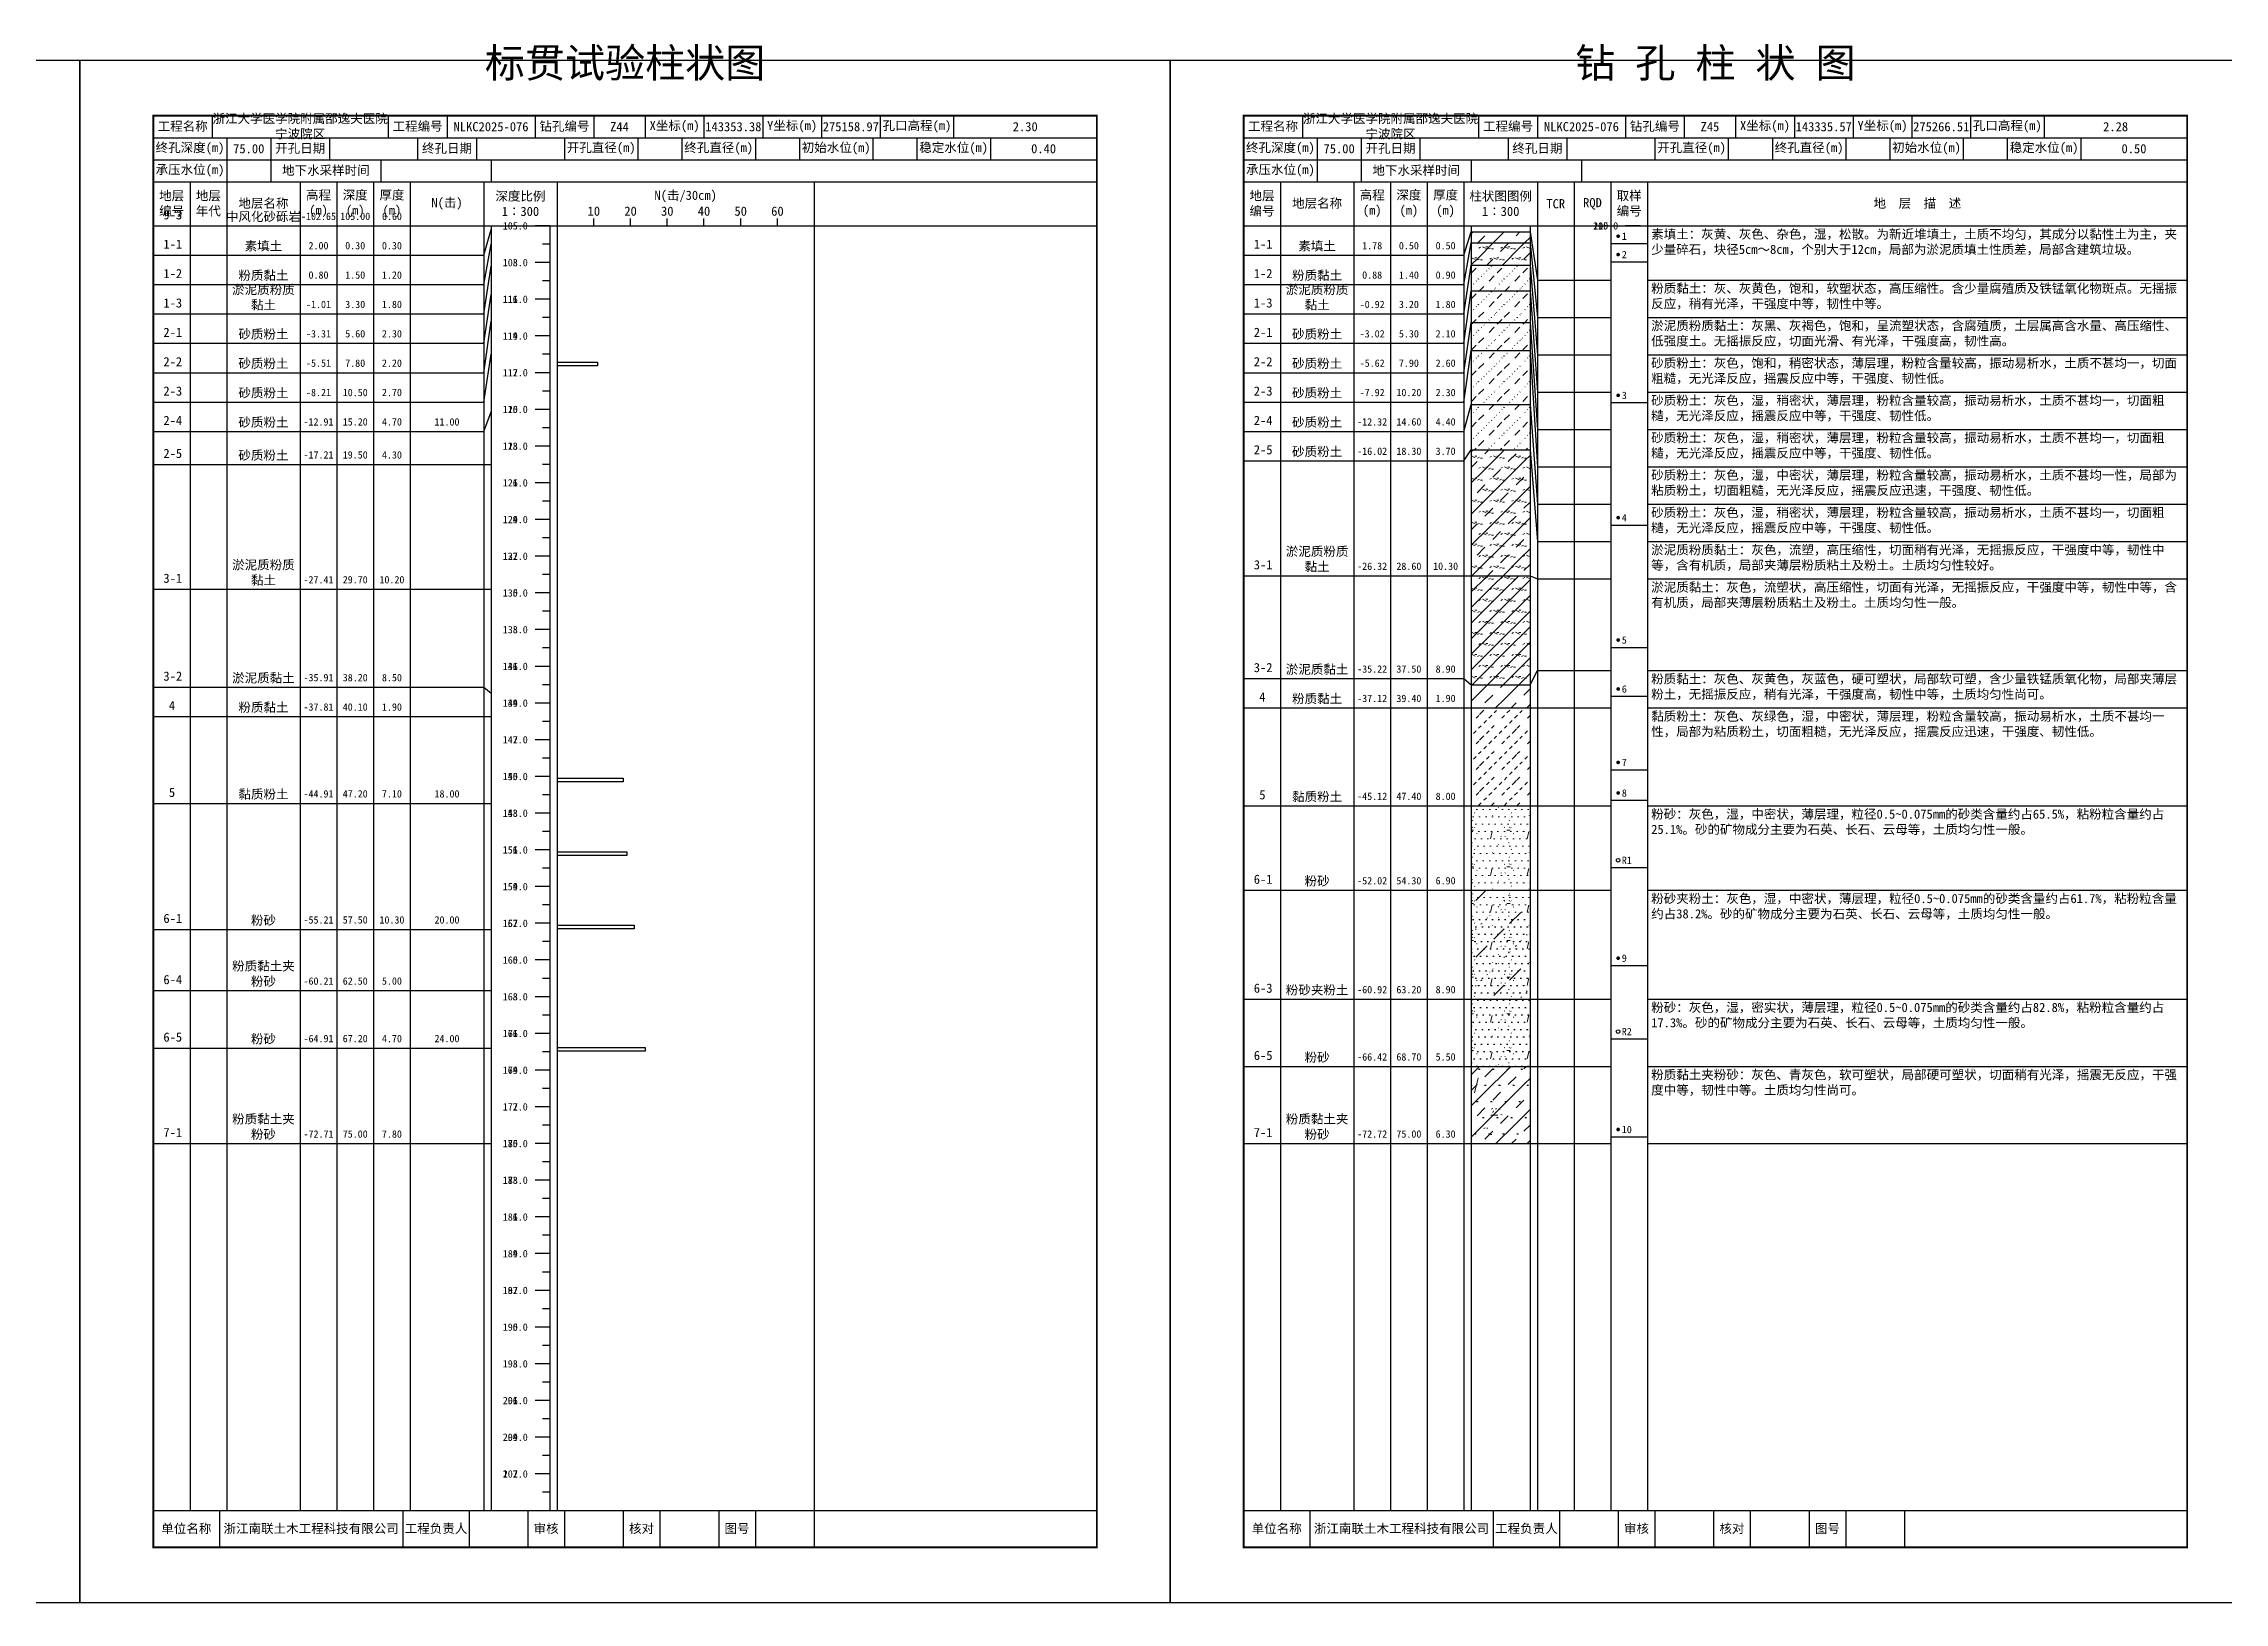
# Model space of a CAD drawing. Extents: x 297 to 65340, y 0 to 425.
# Drawn here: x 45431 to 46025, y 0 to 425 of the extents above; entities that cross this region are included whole.
import ezdxf
from ezdxf.enums import TextEntityAlignment as Align

# ---------------------------------------------------------------- set-up
doc = ezdxf.new("R2010")
doc.units = 0
doc.layers.get('0').update_dxf_attribs({"linetype": 'CONTINUOUS'})
doc.layers.add('FRAME', color=7, linetype='CONTINUOUS')
doc.layers.add('STRATUM', color=7, linetype='CONTINUOUS')
doc.layers.add('HATCH', color=7, linetype='CONTINUOUS', lineweight=13)
doc.styles.add('ST', font='')
doc.styles.get('ST').set_extended_font_data('SimSun')
pattern_1 = [(45, (0, 0), (-4.2426407, 4.2426407), [10, 0]), (45, (1.061, -3.182), (-2.12132034, 6.363961), [3, -3])]
pattern_2 = [(45, (0, 0), (-4.2426407, 4.2426407), [10, 0]), (45, (1.061, -3.182), (-2.12132034, 6.363961), [3, -3]), (26.565, (1.0741, -0.2536), (5.99982296, 5.99981224), [0.567, -12.849]), (0, (0.507, -0.2536), (0, 6), [0.567, -5.433]), (26.565, (-1.5813, 0), (5.99982296, 5.99981224), [0.567, -12.849]), (0, (-1.074, 0.2536), (0, 6), [0.567, -5.433]), (153.435, (0.5071, -0.2536), (-5.9998176, -5.36e-06), [1.134, -12.2826]), (26.565, (4.0741, 2.7464), (5.99982296, 5.99981224), [0.567, -12.849]), (0, (3.507, 2.7464), (0, 6), [0.567, -5.433]), (26.565, (1.4187, 3), (5.99982296, 5.99981224), [0.567, -12.849]), (0, (1.926, 3.2536), (0, 6), [0.567, -5.433]), (153.435, (3.5071, 2.7464), (-5.9998176, -5.36e-06), [1.134, -12.2826])]
pattern_3 = [(45.000006, (0, 0), (-7.3e-07, 6.99998237), [1.971956, -7.927535]), (45.000006, (2.813, 2.829), (-7.3e-07, 6.99998237), [1.99367, -7.905828]), (45.000006, (5.0675, 5.082), (-7.3e-07, 6.99998237), [1.813609, -8.085882]), (26.565052, (0, 3.5), (7.00000042, 7.00000017), [0.0965, -15.555976]), (36.869899, (0.7, 4.2), (6.999999835, 7.000000165), [0.197747, -34.802253]), (315.00001, (3.5, 6.976), (6.99998237, 1.2e-06), [0.033054, -9.866441]), (26.565052, (3.5, 0), (7.00000042, 7.00000017), [0.144749, -15.507727]), (26.565052, (4.2, 0.7), (7.00000042, 7.00000017), [0.10528, -15.547196]), (90.000004, (4.55, 1.05), (-7, -5e-07), [0.028767, -6.971233]), (26.565052, (4.9, 1.4), (7.00000042, 7.00000017), [0.091014, -31.213938]), (36.869899, (5.6, 2.1), (6.999999835, 7.000000165), [0.110692, -34.889308]), (45.000002, (6.3, 2.8), (-2.4e-07, 6.99998237), [0.109112, -9.790383]), (315.00001, (6.914, 3.548), (6.99998237, 1.2e-06), [0.033054, -9.866441]), (36.869898, (1.4, 4.9), (6.999999957, 7.000000043), [0.10224, -34.89776]), (53.130103, (2.1, 5.6), (13.999999763, 21.000000158), [0.134384, -34.865616]), (53.130103, (2.8, 6.3), (13.999999763, 21.000000158), [0.126246, -34.873754])]
pattern_4 = [(82.875, (-0.8346, -1.206), (0.00036925, 10.00017644), [0.08929, -80.53371]), (143.13, (-0.7336, -1.2818), (-29.99996427, 20.00005359), [0.12627, -49.87373]), (172.875, (-0.5564, -1.304), (-70.000245666, 9.99966033), [0.17857, -80.44443]), (206.565, (-0.378, -1.2147), (-9.99970493, -9.99968706), [0.19954, -22.16046]), (243.435, (-0.2887, -1.0363), (8.93e-06, -9.999696), [0.19954, -22.16146]), (255.964, (-0.1994, -0.679), (-0.00020004, -9.99950129), [0.36813, -40.86287]), (255.964, (0.1106, 0.561), (-0.00020004, -9.99950129), [1.27838, -39.95262]), (255.964, (0.179, 0.835), (-0.00020004, -9.99950129), [0.28235, -40.94865]), (216.87, (0.3694, 1.0892), (-9.99998214, -10.00001786), [0.12627, -49.87373]), (243.435, (0.2683, 1.0135), (8.93e-06, -9.999696), [0.19954, -22.16146]), (206.565, (0.548, 1.1785), (-9.99970493, -9.99968706), [0.19954, -22.16046]), (172.875, (0.725, 1.1563), (-70.000245666, 9.99966033), [0.17857, -80.44443]), (143.13, (0.826, 1.0806), (-29.99996427, 20.00005359), [0.12627, -49.87373]), (82.875, (0.815, 0.992), (0.00036925, 10.00017644), [0.08929, -80.53371]), (0, (-0.33, 0.34), (0, 10), [0.89286, -9.10714]), (0, (0.025, 0), (1, 2), [0, -1.75]), (0, (0, 0.025), (1, 2), [0, -1.75]), (0, (0, 0), (1, 2), [0, -1.75]), (0, (-0.025, 0), (1, 2), [0, -1.75]), (0, (0, -0.025), (1, 2), [0, -1.75])]

# ---------------------------------------------------------------- blocks, each defined once
blk = doc.blocks.new('SolidCircle')
at = {"const_width": 0.5}
blk.add_lwpolyline([(-0.25, 0, 1), (0.25, 0, 1)], format="xyb", close=True, dxfattribs=at)

msp = doc.modelspace()

# ---------------------------------------------------------------- hatches: boundary and pattern name
at = {"layer": 'HATCH'}
h = msp.add_hatch(dxfattribs=at)
h.set_pattern_fill('FZNT', color=256, style=0)
h.set_pattern_definition(pattern_1)
h.paths.add_polyline_path([(45836, 373.33), (45820, 373.33), (45820, 370.33), (45836, 370.33)])
h = msp.add_hatch(dxfattribs=at)
h.set_pattern_fill('YNFNT', color=256, style=0)
h.set_pattern_definition(pattern_2)
h.paths.add_polyline_path([(45836, 370.33), (45820, 370.33), (45820, 364.33), (45836, 364.33)])
h = msp.add_hatch(dxfattribs=at)
h.set_pattern_fill('SZFT', color=256, style=0)
h.set_pattern_definition(pattern_3)
h.paths.add_polyline_path([(45836, 364.33), (45820, 364.33), (45820, 357.33), (45836, 357.33)])
h = msp.add_hatch(dxfattribs=at)
h.set_pattern_fill('SZFT', color=256, style=0)
h.set_pattern_definition(pattern_3)
h.paths.add_polyline_path([(45836, 357.33), (45820, 357.33), (45820, 348.67), (45836, 348.67)])
h = msp.add_hatch(dxfattribs=at)
h.set_pattern_fill('SZFT', color=256, style=0)
h.set_pattern_definition(pattern_3)
h.paths.add_polyline_path([(45836, 348.67), (45820, 348.67), (45820, 341), (45836, 341)])
h = msp.add_hatch(dxfattribs=at)
h.set_pattern_fill('SZFT', color=256, style=0)
h.set_pattern_definition(pattern_3)
h.paths.add_polyline_path([(45836, 341), (45820, 341), (45820, 326.33), (45836, 326.33)])
h = msp.add_hatch(dxfattribs=at)
h.set_pattern_fill('SZFT', color=256, style=0)
h.set_pattern_definition(pattern_3)
h.paths.add_polyline_path([(45836, 326.33), (45820, 326.33), (45820, 314), (45836, 314)])
h = msp.add_hatch(dxfattribs=at)
h.set_pattern_fill('YNFNT', color=256, style=0)
h.set_pattern_definition(pattern_2)
h.paths.add_polyline_path([(45836, 314), (45820, 314), (45820, 279.67), (45836, 279.67)])
h = msp.add_hatch(dxfattribs=at)
h.set_pattern_fill('YNNT', color=256, style=0)
h.set_pattern_definition([(45, (0, 0), (-2.12132034, 2.12132034), [10, 0]), (26.565, (1.0741, -0.2536), (5.99982296, 5.99981224), [0.567, -12.849]), (0, (0.507, -0.2536), (0, 6), [0.567, -5.433]), (26.565, (-1.5813, 0), (5.99982296, 5.99981224), [0.567, -12.849]), (0, (-1.074, 0.2536), (0, 6), [0.567, -5.433]), (153.435, (0.5071, -0.2536), (-5.9998176, -5.36e-06), [1.134, -12.2826]), (26.565, (4.0741, 2.7464), (5.99982296, 5.99981224), [0.567, -12.849]), (0, (3.507, 2.7464), (0, 6), [0.567, -5.433]), (26.565, (1.4187, 3), (5.99982296, 5.99981224), [0.567, -12.849]), (0, (1.926, 3.2536), (0, 6), [0.567, -5.433]), (153.435, (3.5071, 2.7464), (-5.9998176, -5.36e-06), [1.134, -12.2826])])
h.paths.add_polyline_path([(45836, 279.67), (45820, 279.67), (45820, 250), (45836, 250)])
h = msp.add_hatch(dxfattribs=at)
h.set_pattern_fill('FZNT', color=256, style=0)
h.set_pattern_definition(pattern_1)
h.paths.add_polyline_path([(45836, 250), (45820, 250), (45820, 243.67), (45836, 243.67)])
h = msp.add_hatch(dxfattribs=at)
h.set_pattern_fill('NZFT', color=256, style=0)
h.set_pattern_definition([(45.000005, (0, 0), (-6e-07, 6.99998237), [0.947297, -8.952198]), (45.000005, (1.4, 1.4), (-6e-07, 6.99998237), [0.986898, -8.912597]), (45.000005, (2.8, 2.8), (-6e-07, 6.99998237), [1.060182, -8.839313]), (45.000005, (4.2, 4.2), (-6e-07, 6.99998237), [0.949178, -8.950318]), (45.000005, (5.6, 5.6), (-6e-07, 6.99998237), [1.036501, -8.862994]), (45.000005, (3.5, 0), (-6e-07, 6.99998237), [1.013348, -8.886147]), (45.000005, (4.9, 1.4), (-6e-07, 6.99998237), [1.078956, -12.120371]), (45.000005, (6.3, 2.8), (-6e-07, 6.99998237), [0.998824, -8.900671]), (45.000003, (0.7, 4.2), (-3.7e-07, 6.99998237), [1.05533, -8.844165]), (45.000003, (2.1, 5.6), (-3.7e-07, 6.99998237), [1.036501, -8.862994])])
h.paths.add_polyline_path([(45836, 243.67), (45820, 243.67), (45820, 217), (45836, 217)])
h = msp.add_hatch(dxfattribs=at)
h.set_pattern_fill('FS', color=256, style=0)
h.set_pattern_definition(pattern_4)
h.paths.add_polyline_path([(45836, 217), (45820, 217), (45820, 194), (45836, 194)])
h = msp.add_hatch(dxfattribs=at)
h.set_pattern_fill('FS', color=256, style=0)
h.set_pattern_definition(pattern_4)
h.paths.add_polyline_path([(45836, 194), (45820, 194), (45820, 164.33), (45836, 164.33)])
h = msp.add_hatch(dxfattribs=at)
h.set_pattern_fill('SZFT', color=256, scale=2.2, style=0)
h.set_pattern_definition([(45.000006, (0, 0), (-1.6e-06, 15.3999612), [4.338303, -17.440577]), (45.000006, (6.188, 6.223), (-1.6e-06, 15.3999612), [4.386074, -17.3928216]), (45.000006, (11.148, 11.181), (-1.6e-06, 15.3999612), [3.98994, -17.7889404]), (26.565052, (0, 7.7), (15.4000009, 15.4000004), [0.2123, -34.223147]), (36.869899, (1.54, 9.24), (15.39999964, 15.40000036), [0.4350434, -76.5649566]), (315.00001, (7.7, 15.347), (15.3999612, 2.7e-06), [0.072719, -21.70617]), (26.565052, (7.7, 0), (15.4000009, 15.4000004), [0.318448, -34.1169994]), (26.565052, (9.24, 1.54), (15.4000009, 15.4000004), [0.231616, -34.203831]), (90.000004, (10.01, 2.31), (-15.4, -1e-06), [0.0632874, -15.3367126]), (26.565052, (10.78, 3.08), (15.4000009, 15.4000004), [0.200231, -68.670664]), (36.869899, (12.32, 4.62), (15.39999964, 15.40000036), [0.2435224, -76.7564776]), (45.000002, (13.86, 6.16), (-5e-07, 15.3999612), [0.2400464, -21.5388426]), (315.00001, (15.211, 7.805), (15.3999612, 2.7e-06), [0.072719, -21.70617]), (36.869898, (3.08, 10.78), (15.3999999, 15.4000001), [0.224928, -76.775072]), (53.130103, (4.62, 12.32), (30.79999948, 46.20000035), [0.295645, -76.704355]), (53.130103, (6.16, 13.86), (30.79999948, 46.20000035), [0.277741, -76.722259])])
h.paths.add_polyline_path([(45836, 194), (45820, 194), (45820, 164.33), (45836, 164.33)])
h = msp.add_hatch(dxfattribs=at)
h.set_pattern_fill('FS', color=256, style=0)
h.set_pattern_definition(pattern_4)
h.paths.add_polyline_path([(45836, 164.33), (45820, 164.33), (45820, 146), (45836, 146)])
h = msp.add_hatch(dxfattribs=at)
h.set_pattern_fill('FZNT', color=256, style=0)
h.set_pattern_definition(pattern_1)
h.paths.add_polyline_path([(45836, 146), (45820, 146), (45820, 125), (45836, 125)])
h = msp.add_hatch(dxfattribs=at)
h.set_pattern_fill('FS', color=256, scale=2.2, style=0)
h.set_pattern_definition([(82.875, (-1.8361, -2.6533), (0.00081235, 22.00038817), [0.196438, -177.174162]), (143.13, (-1.614, -2.82), (-65.9999214, 44.0001179), [0.277794, -109.722206]), (172.875, (-1.224, -2.8687), (-154.00054047, 21.99925272), [0.392854, -176.977746]), (206.565, (-0.831, -2.672), (-21.9993508, -21.9993115), [0.438988, -48.753012]), (243.435, (-0.635, -2.28), (1.96e-05, -21.9993312), [0.438988, -48.755212]), (255.964, (-0.4387, -1.494), (-0.0004401, -21.9989028), [0.809886, -89.898314]), (255.964, (0.2434, 1.2344), (-0.0004401, -21.9989028), [2.812436, -87.895764]), (255.964, (0.394, 1.837), (-0.0004401, -21.9989028), [0.62117, -90.08703]), (216.87, (0.8126, 2.3963), (-21.9999607, -22.0000393), [0.277794, -109.722206]), (243.435, (0.59, 2.23), (1.96e-05, -21.9993312), [0.438988, -48.755212]), (206.565, (1.205, 2.593), (-21.9993508, -21.9993115), [0.438988, -48.753012]), (172.875, (1.595, 2.544), (-154.00054047, 21.99925272), [0.392854, -176.977746]), (143.13, (1.8173, 2.3772), (-65.9999214, 44.0001179), [0.277794, -109.722206]), (82.875, (1.793, 2.1823), (0.00081235, 22.00038817), [0.196438, -177.174162]), (0, (-0.725, 0.748), (0, 22), [1.964292, -20.035708]), (0, (0.055, 0), (2.2, 4.4), [0, -3.85]), (0, (0, 0.055), (2.2, 4.4), [0, -3.85]), (0, (0, 0), (2.2, 4.4), [0, -3.85]), (0, (-0.055, 0), (2.2, 4.4), [0, -3.85]), (0, (0, -0.055), (2.2, 4.4), [0, -3.85])])
h.paths.add_polyline_path([(45836, 146), (45820, 146), (45820, 125), (45836, 125)])

# ---------------------------------------------------------------- linework, layer by layer
at = {"layer": 'FRAME', "color": 245, "linetype": 'Continuous'}
for points in [[(45144, 0), (45441, 0), (45441, 420), (45144, 420)], [(45441, 0), (45738, 0), (45738, 420), (45441, 420)], [(45738, 0), (46035, 0), (46035, 420), (45738, 420)]]:
    msp.add_lwpolyline(points, close=True, dxfattribs=at)
at = {"layer": 'FRAME', "linetype": 'Continuous', "const_width": 0.5}
for points in [[(45461, 15), (45718, 15), (45718, 405), (45461, 405)], [(45758, 15), (46015, 15), (46015, 405), (45758, 405)]]:
    msp.add_lwpolyline(points, close=True, dxfattribs=at)
at = {"layer": 'FRAME', "color": 0, "linetype": 'Continuous'}
for points in [[(45477, 405), (45477, 399)], [(45525, 405), (45525, 399)], [(45541, 405), (45541, 399)], [(45565, 405), (45565, 399)], [(45581, 405), (45581, 399)], [(45595, 405), (45595, 399)], [(45611, 405), (45611, 399)], [(45627, 405), (45627, 399)], [(45643, 405), (45643, 399)], [(45659, 405), (45659, 399)], [(45679, 405), (45679, 399)], [(45718, 405), (45718, 399)], [(45774, 405), (45774, 399)], [(45822, 405), (45822, 399)], [(45838, 405), (45838, 399)], [(45862, 405), (45862, 399)], [(45878, 405), (45878, 399)], [(45892, 405), (45892, 399)], [(45908, 405), (45908, 399)], [(45924, 405), (45924, 399)], [(45940, 405), (45940, 399)], [(45956, 405), (45956, 399)], [(45976, 405), (45976, 399)], [(46015, 405), (46015, 399)], [(45461, 399), (45718, 399)], [(45481, 399), (45481, 393)], [(45493, 399), (45493, 393)], [(45509, 399), (45509, 393)], [(45533, 399), (45533, 393)], [(45549, 399), (45549, 393)], [(45573, 399), (45573, 393)], [(45593, 399), (45593, 393)], [(45605, 399), (45605, 393)], [(45625, 399), (45625, 393)], [(45637, 399), (45637, 393)], [(45657, 399), (45657, 393)], [(45669, 399), (45669, 393)], [(45689, 399), (45689, 393)], [(45718, 399), (45718, 393)], [(45758, 399), (46015, 399)], [(45778, 399), (45778, 393)], [(45790, 399), (45790, 393)], [(45806, 399), (45806, 393)], [(45830, 399), (45830, 393)], [(45846, 399), (45846, 393)], [(45870, 399), (45870, 393)], [(45890, 399), (45890, 393)], [(45902, 399), (45902, 393)], [(45922, 399), (45922, 393)], [(45934, 399), (45934, 393)], [(45954, 399), (45954, 393)], [(45966, 399), (45966, 393)], [(45986, 399), (45986, 393)], [(46015, 399), (46015, 393)], [(45461, 393), (45718, 393)], [(45481, 393), (45481, 387)], [(45493, 393), (45493, 387)], [(45523, 393), (45523, 387)], [(45553, 393), (45553, 387)], [(45758, 393), (46015, 393)], [(45778, 393), (45778, 387)], [(45790, 393), (45790, 387)], [(45820, 393), (45820, 387)], [(45850, 393), (45850, 387)], [(45461, 387), (45718, 387)], [(45471, 387), (45471, 25)], [(45481, 387), (45481, 25)], [(45501, 387), (45501, 25)], [(45511, 387), (45511, 25)], [(45521, 387), (45521, 25)], [(45531, 387), (45531, 25)], [(45551, 387), (45551, 25)], [(45571, 387), (45571, 25)], [(45641, 387), (45641, 25)], [(45758, 387), (46015, 387)], [(45768, 387), (45768, 25)], [(45788, 387), (45788, 25)], [(45798, 387), (45798, 25)], [(45808, 387), (45808, 25)], [(45818, 387), (45818, 25)], [(45838, 387), (45838, 25)], [(45848, 387), (45848, 25)], [(45858, 387), (45858, 25)], [(45868, 387), (45868, 25)], [(46015, 387), (46015, 25)], [(45461, 375), (45718, 375)], [(45553, 375), (45553, 25)], [(45569, 375), (45569, 25)], [(45581, 375), (45581, 377)], [(45591, 375), (45591, 377)], [(45601, 375), (45601, 377)], [(45611, 375), (45611, 377)], [(45621, 375), (45621, 377)], [(45631, 375), (45631, 377)], [(45758, 375), (46015, 375)], [(45820, 375), (45820, 25)], [(45836, 375), (45836, 25)], [(45461, 25), (45718, 25)], [(45479, 25), (45479, 15)], [(45529, 25), (45529, 15)], [(45547, 25), (45547, 15)], [(45563, 25), (45563, 15)], [(45573, 25), (45573, 15)], [(45589, 25), (45589, 15)], [(45599, 25), (45599, 15)], [(45615, 25), (45615, 15)], [(45625, 25), (45625, 15)], [(45641, 25), (45641, 15)], [(45758, 25), (46015, 25)], [(45776, 25), (45776, 15)], [(45826, 25), (45826, 15)], [(45844, 25), (45844, 15)], [(45860, 25), (45860, 15)], [(45870, 25), (45870, 15)], [(45886, 25), (45886, 15)], [(45896, 25), (45896, 15)], [(45912, 25), (45912, 15)], [(45922, 25), (45922, 15)], [(45938, 25), (45938, 15)]]:
    msp.add_lwpolyline(points, dxfattribs=at)
at = {"layer": 'STRATUM', "linetype": 'Continuous'}
for points in [[(45461, 375), (45471, 375)], [(45471, 375), (45481, 375)], [(45481, 375), (45501, 375)], [(45501, 375), (45511, 375)], [(45511, 375), (45521, 375)], [(45521, 375), (45531, 375)], [(45531, 375), (45551, 375)], [(45551, 375), (45553, 375)], [(45569, 375), (45565, 375)], [(45866, 375), (45862, 375)], [(45866, 375), (45862, 375)], [(45551, 367), (45553, 374)], [(45551, 359), (45553, 370)], [(45569, 370), (45567, 370)], [(45569, 370), (45567, 370)], [(45818, 367), (45820, 373.33), (45836, 373.33), (45838, 360.23)], [(45818, 359), (45820, 370.33), (45836, 370.33), (45838, 350.06)], [(45858, 370.17), (45868, 370.17)], [(45461, 367), (45471, 367)], [(45471, 367), (45481, 367)], [(45481, 367), (45501, 367)], [(45501, 367), (45511, 367)], [(45511, 367), (45521, 367)], [(45521, 367), (45531, 367)], [(45531, 367), (45551, 367)], [(45551, 351), (45553, 364)], [(45569, 365), (45565, 365)], [(45569, 365), (45565, 365)], [(45758, 367), (45768, 367)], [(45768, 367), (45788, 367)], [(45788, 367), (45798, 367)], [(45798, 367), (45808, 367)], [(45808, 367), (45818, 367)], [(45818, 351), (45820, 364.33), (45836, 364.33), (45838, 339.88)], [(45858, 365.17), (45868, 365.17)], [(45461, 359), (45471, 359)], [(45471, 359), (45481, 359)], [(45481, 359), (45501, 359)], [(45501, 359), (45511, 359)], [(45511, 359), (45521, 359)], [(45521, 359), (45531, 359)], [(45531, 359), (45551, 359)], [(45569, 360), (45567, 360)], [(45569, 360), (45567, 360)], [(45758, 359), (45768, 359)], [(45768, 359), (45788, 359)], [(45788, 359), (45798, 359)], [(45798, 359), (45808, 359)], [(45808, 359), (45818, 359)], [(45818, 343), (45820, 357.33), (45836, 357.33), (45838, 329.7)], [(45838, 360.23), (45848, 360.23)], [(45848, 360.23), (45858, 360.23)], [(45868, 360.23), (46015, 360.23)], [(45461, 351), (45471, 351)], [(45471, 351), (45481, 351)], [(45481, 351), (45501, 351)], [(45501, 351), (45511, 351)], [(45511, 351), (45521, 351)], [(45521, 351), (45531, 351)], [(45531, 351), (45551, 351)], [(45551, 343), (45553, 356.33)], [(45569, 355), (45565, 355)], [(45569, 355), (45565, 355)], [(45758, 351), (45768, 351)], [(45768, 351), (45788, 351)], [(45788, 351), (45798, 351)], [(45798, 351), (45808, 351)], [(45808, 351), (45818, 351)], [(45551, 335), (45553, 349)], [(45569, 345), (45565, 345)], [(45569, 345), (45565, 345)], [(45569, 350), (45567, 350)], [(45569, 350), (45567, 350)], [(45818, 335), (45820, 348.67), (45836, 348.67), (45838, 319.53)], [(45838, 350.06), (45848, 350.06)], [(45848, 350.06), (45858, 350.06)], [(45868, 350.06), (46015, 350.06)], [(45461, 343), (45471, 343)], [(45471, 343), (45481, 343)], [(45481, 343), (45501, 343)], [(45501, 343), (45511, 343)], [(45511, 343), (45521, 343)], [(45521, 343), (45531, 343)], [(45531, 343), (45551, 343)], [(45551, 327), (45553, 340)], [(45569, 340), (45567, 340)], [(45569, 340), (45567, 340)], [(45758, 343), (45768, 343)], [(45768, 343), (45788, 343)], [(45788, 343), (45798, 343)], [(45798, 343), (45808, 343)], [(45808, 343), (45818, 343)], [(45818, 327), (45820, 341), (45836, 341), (45838, 309.35)], [(45838, 339.88), (45848, 339.88)], [(45848, 339.88), (45858, 339.88)], [(45868, 339.88), (46015, 339.88)], [(45461, 335), (45471, 335)], [(45471, 335), (45481, 335)], [(45481, 335), (45501, 335)], [(45501, 335), (45511, 335)], [(45511, 335), (45521, 335)], [(45521, 335), (45531, 335)], [(45531, 335), (45551, 335)], [(45569, 335), (45565, 335)], [(45569, 335), (45565, 335)], [(45571, 337.83), (45582, 337.83), (45582, 336.83), (45571, 336.83)], [(45758, 335), (45768, 335)], [(45768, 335), (45788, 335)], [(45788, 335), (45798, 335)], [(45798, 335), (45808, 335)], [(45808, 335), (45818, 335)], [(45461, 327), (45471, 327)], [(45471, 327), (45481, 327)], [(45481, 327), (45501, 327)], [(45501, 327), (45511, 327)], [(45511, 327), (45521, 327)], [(45521, 327), (45531, 327)], [(45531, 327), (45551, 327)], [(45569, 330), (45567, 330)], [(45569, 330), (45567, 330)], [(45758, 327), (45768, 327)], [(45768, 327), (45788, 327)], [(45788, 327), (45798, 327)], [(45798, 327), (45808, 327)], [(45808, 327), (45818, 327)], [(45838, 329.7), (45848, 329.7)], [(45848, 329.7), (45858, 329.7)], [(45858, 326.83), (45868, 326.83)], [(45868, 329.7), (46015, 329.7)], [(45551, 319), (45553, 324.33)], [(45569, 325), (45565, 325)], [(45569, 325), (45565, 325)], [(45818, 319), (45820, 326.33), (45836, 326.33), (45838, 299.17)], [(45461, 319), (45471, 319)], [(45471, 319), (45481, 319)], [(45481, 319), (45501, 319)], [(45501, 319), (45511, 319)], [(45511, 319), (45521, 319)], [(45521, 319), (45531, 319)], [(45531, 319), (45551, 319)], [(45569, 315), (45565, 315)], [(45569, 315), (45565, 315)], [(45569, 320), (45567, 320)], [(45569, 320), (45567, 320)], [(45758, 319), (45768, 319)], [(45768, 319), (45788, 319)], [(45788, 319), (45798, 319)], [(45798, 319), (45808, 319)], [(45808, 319), (45818, 319)], [(45838, 319.53), (45848, 319.53)], [(45848, 319.53), (45858, 319.53)], [(45868, 319.53), (46015, 319.53)], [(45461, 310), (45471, 310)], [(45471, 310), (45481, 310)], [(45481, 310), (45501, 310)], [(45501, 310), (45511, 310)], [(45511, 310), (45521, 310)], [(45521, 310), (45531, 310)], [(45531, 310), (45551, 310)], [(45551, 310), (45553, 310)], [(45569, 310), (45567, 310)], [(45569, 310), (45567, 310)], [(45758, 311), (45768, 311)], [(45768, 311), (45788, 311)], [(45788, 311), (45798, 311)], [(45798, 311), (45808, 311)], [(45808, 311), (45818, 311)], [(45818, 311), (45820, 314), (45836, 314), (45838, 289)], [(45838, 309.35), (45848, 309.35)], [(45848, 309.35), (45858, 309.35)], [(45868, 309.35), (46015, 309.35)], [(45569, 305), (45565, 305)], [(45569, 305), (45565, 305)], [(45569, 300), (45567, 300)], [(45569, 300), (45567, 300)], [(45838, 299.17), (45848, 299.17)], [(45848, 299.17), (45858, 299.17)], [(45868, 299.17), (46015, 299.17)], [(45569, 295), (45565, 295)], [(45569, 295), (45565, 295)], [(45858, 293.5), (45868, 293.5)], [(45569, 290), (45567, 290)], [(45569, 290), (45567, 290)], [(45838, 289), (45848, 289)], [(45848, 289), (45858, 289)], [(45868, 289), (46015, 289)], [(45569, 285), (45565, 285)], [(45569, 285), (45565, 285)], [(45569, 280), (45567, 280)], [(45569, 280), (45567, 280)], [(45758, 279.67), (45768, 279.67)], [(45768, 279.67), (45788, 279.67)], [(45788, 279.67), (45798, 279.67)], [(45798, 279.67), (45808, 279.67)], [(45808, 279.67), (45818, 279.67)], [(45818, 279.67), (45820, 279.67), (45836, 279.67), (45838, 278.82)], [(45461, 276), (45471, 276)], [(45471, 276), (45481, 276)], [(45481, 276), (45501, 276)], [(45501, 276), (45511, 276)], [(45511, 276), (45521, 276)], [(45521, 276), (45531, 276)], [(45531, 276), (45551, 276)], [(45551, 276), (45553, 276)], [(45569, 275), (45565, 275)], [(45569, 275), (45565, 275)], [(45838, 278.82), (45848, 278.82)], [(45848, 278.82), (45858, 278.82)], [(45868, 278.82), (46015, 278.82)], [(45569, 270), (45567, 270)], [(45569, 270), (45567, 270)], [(45569, 265), (45565, 265)], [(45569, 265), (45565, 265)], [(45569, 260), (45567, 260)], [(45569, 260), (45567, 260)], [(45858, 260.17), (45868, 260.17)], [(45569, 255), (45565, 255)], [(45569, 255), (45565, 255)], [(45569, 250), (45567, 250)], [(45569, 250), (45567, 250)], [(45758, 251.67), (45768, 251.67)], [(45768, 251.67), (45788, 251.67)], [(45788, 251.67), (45798, 251.67)], [(45798, 251.67), (45808, 251.67)], [(45808, 251.67), (45818, 251.67)], [(45818, 251.67), (45820, 250), (45836, 250), (45838, 253.84)], [(45838, 253.84), (45848, 253.84)], [(45848, 253.84), (45858, 253.84)], [(45868, 253.84), (46015, 253.84)], [(45461, 249.33), (45471, 249.33)], [(45471, 249.33), (45481, 249.33)], [(45481, 249.33), (45501, 249.33)], [(45501, 249.33), (45511, 249.33)], [(45511, 249.33), (45521, 249.33)], [(45521, 249.33), (45531, 249.33)], [(45531, 249.33), (45551, 249.33)], [(45551, 249.33), (45553, 247.67)], [(45569, 245), (45565, 245)], [(45569, 245), (45565, 245)], [(45758, 243.67), (45768, 243.67)], [(45768, 243.67), (45788, 243.67)], [(45788, 243.67), (45798, 243.67)], [(45798, 243.67), (45808, 243.67)], [(45808, 243.67), (45818, 243.67)], [(45818, 243.67), (45820, 243.67), (45836, 243.67), (45838, 243.67)], [(45838, 243.67), (45848, 243.67)], [(45848, 243.67), (45858, 243.67)], [(45858, 246.83), (45868, 246.83)], [(45868, 243.67), (46015, 243.67)], [(45461, 241.33), (45471, 241.33)], [(45471, 241.33), (45481, 241.33)], [(45481, 241.33), (45501, 241.33)], [(45501, 241.33), (45511, 241.33)], [(45511, 241.33), (45521, 241.33)], [(45521, 241.33), (45531, 241.33)], [(45531, 241.33), (45551, 241.33)], [(45551, 241.33), (45553, 241.33)], [(45569, 240), (45567, 240)], [(45569, 240), (45567, 240)], [(45569, 235), (45565, 235)], [(45569, 235), (45565, 235)], [(45569, 230), (45567, 230)], [(45569, 230), (45567, 230)], [(45858, 226.83), (45868, 226.83)], [(45569, 225), (45565, 225)], [(45569, 225), (45565, 225)], [(45569, 220), (45567, 220)], [(45569, 220), (45567, 220)], [(45571, 224.5), (45589, 224.5), (45589, 223.5), (45571, 223.5)], [(45461, 217.67), (45471, 217.67)], [(45471, 217.67), (45481, 217.67)], [(45481, 217.67), (45501, 217.67)], [(45501, 217.67), (45511, 217.67)], [(45511, 217.67), (45521, 217.67)], [(45521, 217.67), (45531, 217.67)], [(45531, 217.67), (45551, 217.67)], [(45551, 217.67), (45553, 217.67)], [(45569, 215), (45565, 215)], [(45569, 215), (45565, 215)], [(45758, 217), (45768, 217)], [(45768, 217), (45788, 217)], [(45788, 217), (45798, 217)], [(45798, 217), (45808, 217)], [(45808, 217), (45818, 217)], [(45818, 217), (45820, 217), (45836, 217), (45838, 217)], [(45838, 217), (45848, 217)], [(45848, 217), (45858, 217)], [(45858, 218.5), (45868, 218.5)], [(45868, 217), (46015, 217)], [(45569, 210), (45567, 210)], [(45569, 210), (45567, 210)], [(45569, 205), (45565, 205)], [(45569, 205), (45565, 205)], [(45571, 204.5), (45590, 204.5), (45590, 203.5), (45571, 203.5)], [(45569, 200), (45567, 200)], [(45569, 200), (45567, 200)], [(45858, 200.17), (45868, 200.17)], [(45569, 195), (45565, 195)], [(45569, 195), (45565, 195)], [(45758, 194), (45768, 194)], [(45768, 194), (45788, 194)], [(45788, 194), (45798, 194)], [(45798, 194), (45808, 194)], [(45808, 194), (45818, 194)], [(45818, 194), (45820, 194), (45836, 194), (45838, 194)], [(45838, 194), (45848, 194)], [(45848, 194), (45858, 194)], [(45868, 194), (46015, 194)], [(45569, 185), (45565, 185)], [(45569, 185), (45565, 185)], [(45569, 190), (45567, 190)], [(45569, 190), (45567, 190)], [(45571, 184.5), (45592, 184.5), (45592, 183.5), (45571, 183.5)], [(45461, 183.33), (45471, 183.33)], [(45471, 183.33), (45481, 183.33)], [(45481, 183.33), (45501, 183.33)], [(45501, 183.33), (45511, 183.33)], [(45511, 183.33), (45521, 183.33)], [(45521, 183.33), (45531, 183.33)], [(45531, 183.33), (45551, 183.33)], [(45551, 183.33), (45553, 183.33)], [(45569, 180), (45567, 180)], [(45569, 180), (45567, 180)], [(45569, 175), (45565, 175)], [(45569, 175), (45565, 175)], [(45858, 173.5), (45868, 173.5)], [(45461, 166.67), (45471, 166.67)], [(45471, 166.67), (45481, 166.67)], [(45481, 166.67), (45501, 166.67)], [(45501, 166.67), (45511, 166.67)], [(45511, 166.67), (45521, 166.67)], [(45521, 166.67), (45531, 166.67)], [(45531, 166.67), (45551, 166.67)], [(45551, 166.67), (45553, 166.67)], [(45569, 170), (45567, 170)], [(45569, 170), (45567, 170)], [(45569, 165), (45565, 165)], [(45569, 165), (45565, 165)], [(45758, 164.33), (45768, 164.33)], [(45768, 164.33), (45788, 164.33)], [(45788, 164.33), (45798, 164.33)], [(45798, 164.33), (45808, 164.33)], [(45808, 164.33), (45818, 164.33)], [(45818, 164.33), (45820, 164.33), (45836, 164.33), (45838, 164.33)], [(45838, 164.33), (45848, 164.33)], [(45848, 164.33), (45858, 164.33)], [(45868, 164.33), (46015, 164.33)], [(45569, 155), (45565, 155)], [(45569, 155), (45565, 155)], [(45569, 160), (45567, 160)], [(45569, 160), (45567, 160)], [(45461, 151), (45471, 151)], [(45471, 151), (45481, 151)], [(45481, 151), (45501, 151)], [(45501, 151), (45511, 151)], [(45511, 151), (45521, 151)], [(45521, 151), (45531, 151)], [(45531, 151), (45551, 151)], [(45551, 151), (45553, 151)], [(45569, 150), (45567, 150)], [(45569, 150), (45567, 150)], [(45571, 151.17), (45595, 151.17), (45595, 150.17), (45571, 150.17)], [(45858, 153.5), (45868, 153.5)], [(45569, 145), (45565, 145)], [(45569, 145), (45565, 145)], [(45758, 146), (45768, 146)], [(45768, 146), (45788, 146)], [(45788, 146), (45798, 146)], [(45798, 146), (45808, 146)], [(45808, 146), (45818, 146)], [(45818, 146), (45820, 146), (45836, 146), (45838, 146)], [(45838, 146), (45848, 146)], [(45848, 146), (45858, 146)], [(45868, 146), (46015, 146)], [(45569, 140), (45567, 140)], [(45569, 140), (45567, 140)], [(45569, 135), (45565, 135)], [(45569, 135), (45565, 135)], [(45461, 125), (45471, 125)], [(45471, 125), (45481, 125)], [(45481, 125), (45501, 125)], [(45501, 125), (45511, 125)], [(45511, 125), (45521, 125)], [(45521, 125), (45531, 125)], [(45531, 125), (45551, 125)], [(45551, 125), (45553, 125)], [(45569, 125), (45565, 125)], [(45569, 125), (45565, 125)], [(45569, 130), (45567, 130)], [(45569, 130), (45567, 130)], [(45758, 125), (45768, 125)], [(45768, 125), (45788, 125)], [(45788, 125), (45798, 125)], [(45798, 125), (45808, 125)], [(45808, 125), (45818, 125)], [(45818, 125), (45820, 125), (45836, 125), (45838, 125)], [(45838, 125), (45848, 125)], [(45848, 125), (45858, 125)], [(45858, 126.83), (45868, 126.83)], [(45868, 125), (46015, 125)], [(45569, 120), (45567, 120)], [(45569, 120), (45567, 120)], [(45569, 115), (45565, 115)], [(45569, 115), (45565, 115)], [(45569, 110), (45567, 110)], [(45569, 110), (45567, 110)], [(45569, 105), (45565, 105)], [(45569, 105), (45565, 105)], [(45569, 100), (45567, 100)], [(45569, 100), (45567, 100)], [(45569, 95), (45565, 95)], [(45569, 95), (45565, 95)], [(45569, 90), (45567, 90)], [(45569, 90), (45567, 90)], [(45569, 85), (45565, 85)], [(45569, 85), (45565, 85)], [(45569, 80), (45567, 80)], [(45569, 80), (45567, 80)], [(45569, 75), (45565, 75)], [(45569, 75), (45565, 75)], [(45569, 70), (45567, 70)], [(45569, 70), (45567, 70)], [(45569, 65), (45565, 65)], [(45569, 65), (45565, 65)], [(45569, 60), (45567, 60)], [(45569, 60), (45567, 60)], [(45569, 55), (45565, 55)], [(45569, 55), (45565, 55)], [(45569, 50), (45567, 50)], [(45569, 50), (45567, 50)], [(45569, 45), (45565, 45)], [(45569, 45), (45565, 45)], [(45569, 40), (45567, 40)], [(45569, 40), (45567, 40)], [(45569, 35), (45565, 35)], [(45569, 35), (45565, 35)], [(45569, 30), (45567, 30)], [(45569, 30), (45567, 30)]]:
    msp.add_lwpolyline(points, dxfattribs=at)
at = {"layer": 'STRATUM'}
for centre in [(45860, 202.17), (45860, 155.5)]:
    msp.add_circle(centre, 0.5, dxfattribs=at)

# ---------------------------------------------------------------- block references
for p in [(45860, 372.17), (45860, 367.17), (45860, 328.83), (45860, 295.5), (45860, 262.17), (45860, 248.83), (45860, 228.83), (45860, 220.5), (45860, 175.5), (45860, 128.83)]:
    msp.add_blockref('SolidCircle', p, dxfattribs=at)

# ---------------------------------------------------------------- texts
at = {"layer": 'FRAME', "style": 'ST'}
for s, p in [('标贯试验柱状图', (45589.5, 413)), ('钻 孔 柱 状 图', (45886.5, 413))]:
    msp.add_text(s, height=8, dxfattribs=at).set_placement(p, align=Align.BOTTOM_CENTER)
for s, p in [('10', (45581, 379)), ('20', (45591, 379)), ('30', (45601, 379)), ('40', (45611, 379)), ('50', (45621, 379)), ('60', (45631, 379))]:
    msp.add_text(s, height=2.5, dxfattribs=at).set_placement(p, align=Align.MIDDLE_CENTER)
at = {"layer": 'FRAME', "char_height": 2.5, "attachment_point": 5, "style": 'ST'}
for s, insert, width in [('浙江大学医学院附属邵逸夫医院宁波院区', (45501, 402), 48), ('X坐标(m)', (45603, 402), 16), ('Y坐标(m)', (45635, 402), 16), ('孔口高程(m)', (45669, 402), 20), ('浙江大学医学院附属邵逸夫医院宁波院区', (45798, 402), 48), ('X坐标(m)', (45900, 402), 16), ('Y坐标(m)', (45932, 402), 16), ('孔口高程(m)', (45966, 402), 20), ('工程名称', (45469, 402), 16), ('工程编号', (45533, 402), 16), ('NLKC2025-076', (45553, 402), 24), ('钻孔编号', (45573, 402), 16), ('Z44', (45588, 402), 14), ('143353.38', (45619, 402), 16), ('275158.97', (45651, 402), 16), ('2.30', (45698.5, 402), 39), ('工程名称', (45766, 402), 16), ('工程编号', (45830, 402), 16), ('NLKC2025-076', (45850, 402), 24), ('钻孔编号', (45870, 402), 16), ('Z45', (45885, 402), 14), ('143335.57', (45916, 402), 16), ('275266.51', (45948, 402), 16), ('2.28', (45995.5, 402), 39), ('终孔深度(m)', (45471, 396), 20), ('75.00', (45487, 396), 12), ('开孔日期', (45501, 396), 16), ('终孔日期', (45541, 396), 16), ('开孔直径(m)', (45583, 396), 20), ('终孔直径(m)', (45615, 396), 20), ('初始水位(m)', (45647, 396), 20), ('稳定水位(m)', (45679, 396), 20), ('0.40', (45703.5, 396), 29), ('终孔深度(m)', (45768, 396), 20), ('75.00', (45784, 396), 12), ('开孔日期', (45798, 396), 16), ('终孔日期', (45838, 396), 16), ('开孔直径(m)', (45880, 396), 20), ('终孔直径(m)', (45912, 396), 20), ('初始水位(m)', (45944, 396), 20), ('稳定水位(m)', (45976, 396), 20), ('0.50', (46000.5, 396), 29), ('承压水位(m)', (45471, 390), 20), ('地下水采样时间', (45508, 390), 30), ('承压水位(m)', (45768, 390), 20), ('地下水采样时间', (45805, 390), 30), ('地层编号', (45466, 381), 10), ('地层年代', (45476, 381), 10), ('地层名称', (45491, 381), 20), ('高程\\P(m)', (45506, 381), 10), ('深度\\P(m)', (45516, 381), 10), ('厚度\\P(m)', (45526, 381), 10), ('N(击)', (45541, 381), 20), ('深度比例\\P1∶300', (45561, 381), 20), ('N(击/30cm)', (45606, 383), 70), ('地层编号', (45763, 381), 10), ('地层名称', (45778, 381), 20), ('高程\\P(m)', (45793, 381), 10), ('深度\\P(m)', (45803, 381), 10), ('厚度\\P(m)', (45813, 381), 10), ('柱状图图例\\P1∶300', (45828, 381), 20), ('TCR', (45843, 381), 10), ('RQD', (45853, 381), 10), ('取样编号', (45863, 381), 10), ('地  层  描  述', (45941.5, 381), 147), ('单位名称', (45470, 20), 18), ('浙江南联土木工程科技有限公司', (45504, 20), 50), ('工程负责人', (45538, 20), 18), ('审核', (45568, 20), 10), ('核对', (45594, 20), 10), ('图号', (45620, 20), 10), ('单位名称', (45767, 20), 18), ('浙江南联土木工程科技有限公司', (45801, 20), 50), ('工程负责人', (45835, 20), 18), ('审核', (45865, 20), 10), ('核对', (45891, 20), 10), ('图号', (45917, 20), 10)]:
    msp.add_mtext(s, dxfattribs=dict(at, insert=insert, width=width))
at = {"layer": 'STRATUM', "style": 'ST'}
for s, height, p in [('9-3', 2.5, (45463.75, 378)), ('1-1', 2.5, (45463.75, 370)), ('1-1', 2.5, (45760.75, 370)), ('1', 2, (45861, 372.17)), ('1-2', 2.5, (45463.75, 362)), ('1-2', 2.5, (45760.75, 362)), ('2', 2, (45861, 367.17)), ('1-3', 2.5, (45463.75, 354)), ('1-3', 2.5, (45760.75, 354)), ('2-1', 2.5, (45463.75, 346)), ('2-1', 2.5, (45760.75, 346)), ('2-2', 2.5, (45463.75, 338)), ('2-2', 2.5, (45760.75, 338)), ('2-3', 2.5, (45463.75, 330)), ('2-3', 2.5, (45760.75, 330)), ('3', 2, (45861, 328.83)), ('2-4', 2.5, (45463.75, 322)), ('2-4', 2.5, (45760.75, 322)), ('2-5', 2.5, (45760.75, 314)), ('2-5', 2.5, (45463.75, 313)), ('4', 2, (45861, 295.5)), ('3-1', 2.5, (45463.75, 279)), ('3-1', 2.5, (45760.75, 282.67)), ('5', 2, (45861, 262.17)), ('3-2', 2.5, (45760.75, 254.67)), ('3-2', 2.5, (45463.75, 252.33)), ('6', 2, (45861, 248.83)), ('4', 2.5, (45465.25, 244.33)), ('4', 2.5, (45762.25, 246.67)), ('7', 2, (45861, 228.83)), ('5', 2.5, (45465.25, 220.67)), ('5', 2.5, (45762.25, 220)), ('8', 2, (45861, 220.5)), ('R1', 2, (45861, 202.17)), ('6-1', 2.5, (45760.75, 197)), ('6-1', 2.5, (45463.75, 186.33)), ('9', 2, (45861, 175.5)), ('6-4', 2.5, (45463.75, 169.67)), ('6-3', 2.5, (45760.75, 167.33)), ('6-5', 2.5, (45463.75, 154)), ('R2', 2, (45861, 155.5)), ('6-5', 2.5, (45760.75, 149)), ('7-1', 2.5, (45463.75, 128)), ('7-1', 2.5, (45760.75, 128)), ('10', 2, (45861, 128.83))]:
    msp.add_text(s, height=height, dxfattribs=at).set_placement(p, align=Align.MIDDLE_LEFT)
for s, p in [('-102.65', (45506, 376)), ('105.00', (45516, 376)), ('6.60', (45526, 376)), ('2.00', (45506, 368)), ('0.30', (45516, 368)), ('0.30', (45526, 368)), ('1.78', (45793, 368)), ('0.50', (45803, 368)), ('0.50', (45813, 368)), ('0.80', (45506, 360)), ('1.50', (45516, 360)), ('1.20', (45526, 360)), ('0.88', (45793, 360)), ('1.40', (45803, 360)), ('0.90', (45813, 360)), ('-1.01', (45506, 352)), ('3.30', (45516, 352)), ('1.80', (45526, 352)), ('-0.92', (45793, 352)), ('3.20', (45803, 352)), ('1.80', (45813, 352)), ('-3.31', (45506, 344)), ('5.60', (45516, 344)), ('2.30', (45526, 344)), ('-3.02', (45793, 344)), ('5.30', (45803, 344)), ('2.10', (45813, 344)), ('-5.51', (45506, 336)), ('7.80', (45516, 336)), ('2.20', (45526, 336)), ('-5.62', (45793, 336)), ('7.90', (45803, 336)), ('2.60', (45813, 336)), ('-8.21', (45506, 328)), ('10.50', (45516, 328)), ('2.70', (45526, 328)), ('-7.92', (45793, 328)), ('10.20', (45803, 328)), ('2.30', (45813, 328)), ('-12.91', (45506, 320)), ('15.20', (45516, 320)), ('4.70', (45526, 320)), ('11.00', (45541, 320)), ('-12.32', (45793, 320)), ('14.60', (45803, 320)), ('4.40', (45813, 320)), ('-17.21', (45506, 311)), ('19.50', (45516, 311)), ('4.30', (45526, 311)), ('-16.02', (45793, 312)), ('18.30', (45803, 312)), ('3.70', (45813, 312)), ('-27.41', (45506, 277)), ('29.70', (45516, 277)), ('10.20', (45526, 277)), ('-26.32', (45793, 280.67)), ('28.60', (45803, 280.67)), ('10.30', (45813, 280.67)), ('-35.91', (45506, 250.33)), ('38.20', (45516, 250.33)), ('8.50', (45526, 250.33)), ('-35.22', (45793, 252.67)), ('37.50', (45803, 252.67)), ('8.90', (45813, 252.67)), ('-37.81', (45506, 242.33)), ('40.10', (45516, 242.33)), ('1.90', (45526, 242.33)), ('-37.12', (45793, 244.67)), ('39.40', (45803, 244.67)), ('1.90', (45813, 244.67)), ('-44.91', (45506, 218.67)), ('47.20', (45516, 218.67)), ('7.10', (45526, 218.67)), ('18.00', (45541, 218.67)), ('-45.12', (45793, 218)), ('47.40', (45803, 218)), ('8.00', (45813, 218)), ('-52.02', (45793, 195)), ('54.30', (45803, 195)), ('6.90', (45813, 195)), ('-55.21', (45506, 184.33)), ('57.50', (45516, 184.33)), ('10.30', (45526, 184.33)), ('20.00', (45541, 184.33)), ('-60.21', (45506, 167.67)), ('62.50', (45516, 167.67)), ('5.00', (45526, 167.67)), ('-60.92', (45793, 165.33)), ('63.20', (45803, 165.33)), ('8.90', (45813, 165.33)), ('-64.91', (45506, 152)), ('67.20', (45516, 152)), ('4.70', (45526, 152)), ('24.00', (45541, 152)), ('-66.42', (45793, 147)), ('68.70', (45803, 147)), ('5.50', (45813, 147)), ('-72.71', (45506, 126)), ('75.00', (45516, 126)), ('7.80', (45526, 126)), ('-72.72', (45793, 126)), ('75.00', (45803, 126)), ('6.30', (45813, 126))]:
    msp.add_text(s, height=2, dxfattribs=at).set_placement(p, align=Align.BOTTOM_CENTER)
for s, p in [('105.0', (45563, 375)), ('210.0', (45860, 375)), ('105.0', (45860, 375)), ('108.0', (45563, 365)), ('3.0', (45563, 365)), ('111.0', (45563, 355)), ('6.0', (45563, 355)), ('114.0', (45563, 345)), ('9.0', (45563, 345)), ('117.0', (45563, 335)), ('12.0', (45563, 335)), ('120.0', (45563, 325)), ('15.0', (45563, 325)), ('123.0', (45563, 315)), ('18.0', (45563, 315)), ('126.0', (45563, 305)), ('21.0', (45563, 305)), ('129.0', (45563, 295)), ('24.0', (45563, 295)), ('132.0', (45563, 285)), ('27.0', (45563, 285)), ('135.0', (45563, 275)), ('30.0', (45563, 275)), ('138.0', (45563, 265)), ('33.0', (45563, 265)), ('141.0', (45563, 255)), ('36.0', (45563, 255)), ('144.0', (45563, 245)), ('39.0', (45563, 245)), ('147.0', (45563, 235)), ('42.0', (45563, 235)), ('150.0', (45563, 225)), ('45.0', (45563, 225)), ('153.0', (45563, 215)), ('48.0', (45563, 215)), ('156.0', (45563, 205)), ('51.0', (45563, 205)), ('159.0', (45563, 195)), ('54.0', (45563, 195)), ('162.0', (45563, 185)), ('57.0', (45563, 185)), ('165.0', (45563, 175)), ('60.0', (45563, 175)), ('168.0', (45563, 165)), ('63.0', (45563, 165)), ('171.0', (45563, 155)), ('66.0', (45563, 155)), ('174.0', (45563, 145)), ('69.0', (45563, 145)), ('177.0', (45563, 135)), ('72.0', (45563, 135)), ('180.0', (45563, 125)), ('75.0', (45563, 125)), ('183.0', (45563, 115)), ('78.0', (45563, 115)), ('186.0', (45563, 105)), ('81.0', (45563, 105)), ('189.0', (45563, 95)), ('84.0', (45563, 95)), ('192.0', (45563, 85)), ('87.0', (45563, 85)), ('195.0', (45563, 75)), ('90.0', (45563, 75)), ('198.0', (45563, 65)), ('93.0', (45563, 65)), ('201.0', (45563, 55)), ('96.0', (45563, 55)), ('204.0', (45563, 45)), ('99.0', (45563, 45)), ('207.0', (45563, 35)), ('102.0', (45563, 35))]:
    msp.add_text(s, height=2, dxfattribs=at).set_placement(p, align=Align.MIDDLE_RIGHT)
at = {"layer": 'STRATUM', "char_height": 2.5, "style": 'ST'}
for s, insert, width, attachment_point in [('中风化砂砾岩', (45491, 376), 20, 8), ('素填土：灰黄、灰色、杂色，湿，松散。为新近堆填土，土质不均匀，其成分以黏性土为主，夹少量碎石，块径5cm～8cm，个别大于12cm，局部为淤泥质填土性质差，局部含建筑垃圾。', (45869, 374), 146, 1), ('素填土', (45491, 368), 20, 8), ('素填土', (45778, 368), 20, 8), ('粉质黏土', (45491, 360), 20, 8), ('粉质黏土', (45778, 360), 20, 8), ('淤泥质粉质黏土', (45491, 352), 20, 8), ('淤泥质粉质黏土', (45778, 352), 20, 8), ('粉质黏土：灰、灰黄色，饱和，软塑状态，高压缩性。含少量腐殖质及铁锰氧化物斑点。无摇振反应，稍有光泽，干强度中等，韧性中等。', (45869, 359.23), 146, 1), ('砂质粉土', (45491, 344), 20, 8), ('砂质粉土', (45778, 344), 20, 8), ('淤泥质粉质黏土：灰黑、灰褐色，饱和，呈流塑状态，含腐殖质，土层属高含水量、高压缩性、低强度土。无摇振反应，切面光滑、有光泽，干强度高，韧性高。', (45869, 349.06), 146, 1), ('砂质粉土', (45491, 336), 20, 8), ('砂质粉土', (45778, 336), 20, 8), ('砂质粉土：灰色，饱和，稍密状态，薄层理，粉粒含量较高，振动易析水，土质不甚均一，切面粗糙，无光泽反应，摇震反应中等，干强度、韧性低。', (45869, 338.88), 146, 1), ('砂质粉土', (45491, 328), 20, 8), ('砂质粉土', (45778, 328), 20, 8), ('砂质粉土：灰色，湿，稍密状，薄层理，粉粒含量较高，振动易析水，土质不甚均一，切面粗糙，无光泽反应，摇震反应中等，干强度、韧性低。', (45869, 328.7), 146, 1), ('砂质粉土', (45491, 320), 20, 8), ('砂质粉土', (45778, 320), 20, 8), ('砂质粉土', (45778, 312), 20, 8), ('砂质粉土：灰色，湿，稍密状，薄层理，粉粒含量较高，振动易析水，土质不甚均一，切面粗糙，无光泽反应，摇震反应中等，干强度、韧性低。', (45869, 318.53), 146, 1), ('砂质粉土', (45491, 311), 20, 8), ('砂质粉土：灰色，湿，中密状，薄层理，粉粒含量较高，振动易析水，土质不甚均一性，局部为粘质粉土，切面粗糙，无光泽反应，摇震反应迅速，干强度、韧性低。', (45869, 308.35), 146, 1), ('砂质粉土：灰色，湿，稍密状，薄层理，粉粒含量较高，振动易析水，土质不甚均一，切面粗糙，无光泽反应，摇震反应中等，干强度、韧性低。', (45869, 298.17), 146, 1), ('淤泥质粉质黏土', (45778, 280.67), 20, 8), ('淤泥质粉质黏土：灰色，流塑，高压缩性，切面稍有光泽，无摇振反应，干强度中等，韧性中等，含有机质，局部夹薄层粉质粘土及粉土。土质均匀性较好。', (45869, 288), 146, 1), ('淤泥质粉质黏土', (45491, 277), 20, 8), ('淤泥质黏土：灰色，流塑状，高压缩性，切面有光泽，无摇振反应，干强度中等，韧性中等，含有机质，局部夹薄层粉质粘土及粉土。土质均匀性一般。', (45869, 277.82), 146, 1), ('淤泥质黏土', (45778, 252.67), 20, 8), ('淤泥质黏土', (45491, 250.33), 20, 8), ('粉质黏土：灰色、灰黄色，灰蓝色，硬可塑状，局部软可塑，含少量铁锰质氧化物，局部夹薄层粉土，无摇振反应，稍有光泽，干强度高，韧性中等，土质均匀性尚可。', (45869, 252.84), 146, 1), ('粉质黏土', (45491, 242.33), 20, 8), ('粉质黏土', (45778, 244.67), 20, 8), ('黏质粉土：灰色、灰绿色，湿，中密状，薄层理，粉粒含量较高，振动易析水，土质不甚均一性，局部为粘质粉土，切面粗糙，无光泽反应，摇震反应迅速，干强度、韧性低。', (45869, 242.67), 146, 1), ('黏质粉土', (45491, 218.67), 20, 8), ('黏质粉土', (45778, 218), 20, 8), ('粉砂：灰色，湿，中密状，薄层理，粒径0.5~0.075mm的砂类含量约占65.5%，粘粉粒含量约占25.1%。砂的矿物成分主要为石英、长石、云母等，土质均匀性一般。', (45869, 216), 146, 1), ('粉砂', (45778, 195), 20, 8), ('粉砂夹粉土：灰色，湿，中密状，薄层理，粒径0.5~0.075mm的砂类含量约占61.7%，粘粉粒含量约占38.2%。砂的矿物成分主要为石英、长石、云母等，土质均匀性一般。', (45869, 193), 146, 1), ('粉砂', (45491, 184.33), 20, 8), ('粉质黏土夹粉砂', (45491, 167.67), 20, 8), ('粉砂夹粉土', (45778, 165.33), 20, 8), ('粉砂：灰色，湿，密实状，薄层理，粒径0.5~0.075mm的砂类含量约占82.8%，粘粉粒含量约占17.3%。砂的矿物成分主要为石英、长石、云母等，土质均匀性一般。', (45869, 163.33), 146, 1), ('粉砂', (45491, 152), 20, 8), ('粉砂', (45778, 147), 20, 8), ('粉质黏土夹粉砂：灰色、青灰色，软可塑状，局部硬可塑状，切面稍有光泽，摇震无反应，干强度中等，韧性中等。土质均匀性尚可。', (45869, 145), 146, 1), ('粉质黏土夹粉砂', (45491, 126), 20, 8), ('粉质黏土夹粉砂', (45778, 126), 20, 8)]:
    msp.add_mtext(s, dxfattribs=dict(at, insert=insert, width=width, attachment_point=attachment_point))

doc.saveas('drawing.dxf')
